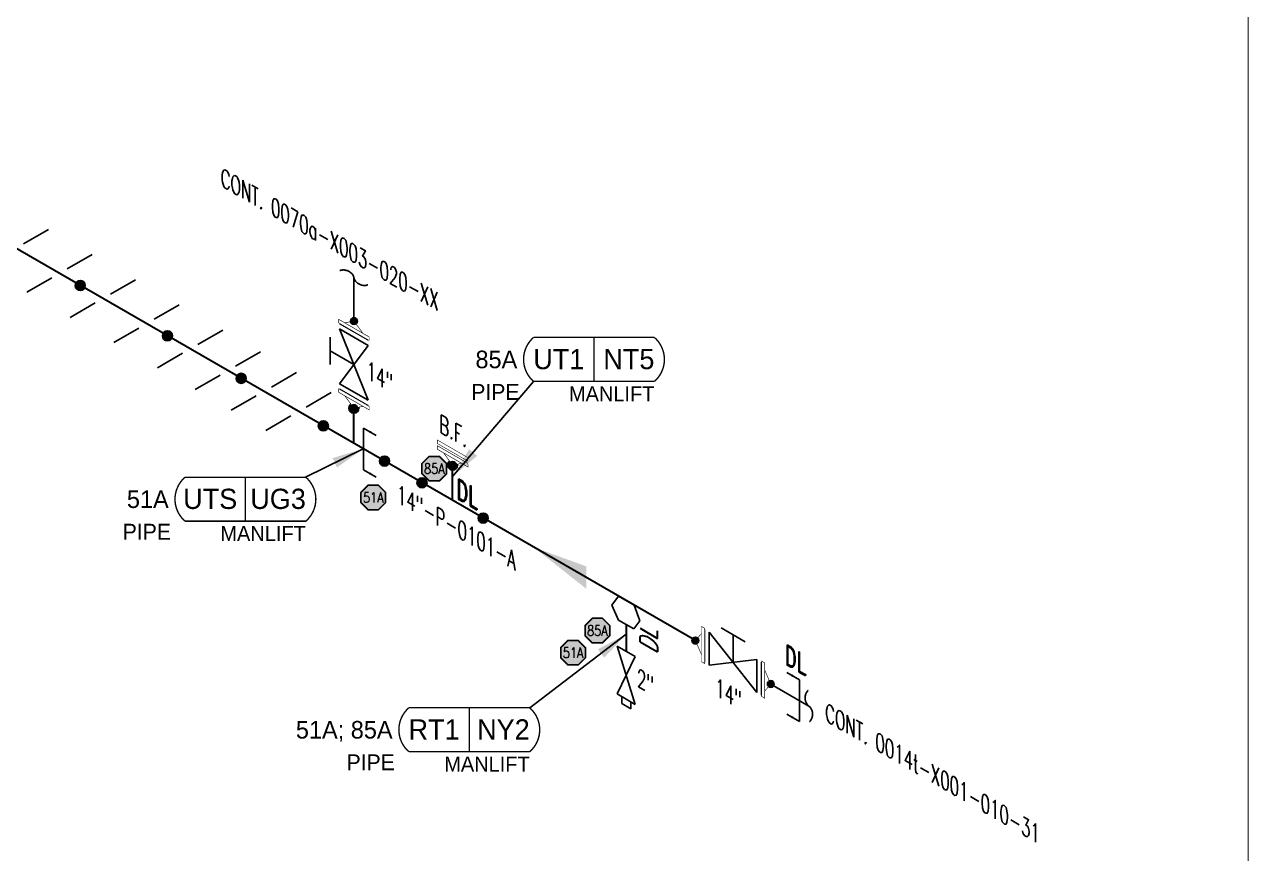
# Model space of a CAD drawing. Header units: inches. Extents: x 0.1 to 17.4, y 0.1 to 11.4.
# Drawn here: x 10.29 to 17.25, y 2.58 to 7.3 of the extents above; entities that cross this region are included whole.
import ezdxf
from ezdxf.enums import TextEntityAlignment as Align

# ---------------------------------------------------------------- set-up
doc = ezdxf.new("R2010")
doc.units = ezdxf.units.IN
doc.header["$MEASUREMENT"] = 0
doc.linetypes.add('HIDDEN2', pattern=[0.1875, 0.125, -0.0625])
for name, color, linetype in [('3', 1, 'Continuous'), ('BORDER', 3, 'Continuous'), ('COMP', 1, 'Continuous'), ('Continuation', 7, 'Continuous'), ('DL', 20, 'Continuous'), ('FITTINGS', 4, 'Continuous'), ('FLOW', 1, 'Continuous'), ('PART_PCML', 7, 'Continuous'), ('PART_SelectedCML_RT', 132, 'Continuous'), ('PART_SelectedCML_UT', 132, 'Continuous'), ('PIPE-ANNO', 150, 'HIDDEN2'), ('TEXT', 7, 'Continuous'), ('UNAS.PIPE', 251, 'Continuous'), ('WELD POINTS', 41, 'Continuous'), ('Welds', 7, 'Continuous')]:
    doc.layers.add(name, color=color, linetype=linetype)
doc.layers.add('PIPE', color=7, linetype='Continuous', lineweight=30)
doc.styles.add('CMLPAS', font='')
doc.styles.add('ISO30', font='simplex.shx', dxfattribs={"width": 0.85, "oblique": 30, "height": 0.075})
doc.styles.add('ISO330', font='romand.shx', dxfattribs={"width": 0.85, "height": 0.05})
doc.styles.add('PART_Standard', font='romans', dxfattribs={"width": 0.8, "height": 0.09})
doc.styles.add('Richmond', font='arial.ttf')
doc.styles.add('SIMPLEX', font='ROMANS')
doc.styles.get("Standard").update_dxf_attribs({"font": 'arial.ttf'})
doc.styles.get('CMLPAS').set_extended_font_data('Cordia New')
doc.dimstyles.new('Richmond', dxfattribs={"dimtxt": 0.18, "dimasz": 0.18, "dimexe": 0.18, "dimexo": 0.0625, "dimgap": 0.09, "dimtad": 0, "dimtih": 1, "dimtoh": 1, "dimdec": 4, "dimzin": 0, "dimdsep": 46, "dimtxsty": 'Richmond', "dimcen": 0.09, "dimadec": 0, "dimazin": 0, "dimtfac": 1, "dimtdec": 4, "dimtofl": 0, "dimtmove": 0, "dimatfit": 3, "dimfxl": 1, "dimtolj": 1, "dimtzin": 0, "dimarcsym": 0})
doc.dimstyles.get("Standard").update_dxf_attribs({"dimtxt": 0.18, "dimasz": 0.18, "dimexe": 0.18, "dimexo": 0.0625, "dimgap": 0.09, "dimtad": 0, "dimtih": 1, "dimtoh": 1, "dimdec": 4, "dimzin": 0, "dimdsep": 46, "dimtxsty": 'Standard', "dimcen": 0.09, "dimadec": 0, "dimazin": 0, "dimtfac": 1, "dimtdec": 4, "dimtofl": 0, "dimtmove": 0, "dimatfit": 3, "dimfxl": 1, "dimtolj": 1, "dimtzin": 0, "dimarcsym": 0})

# ---------------------------------------------------------------- blocks, each defined once
blk = doc.blocks.new('Border')
at = {"layer": 'BORDER', "const_width": 0.005}
blk.add_lwpolyline([(0.25, 0.25), (17.25, 0.25), (17.25, 11.25), (0.25, 11.25)], close=True, dxfattribs=at)
blk = doc.blocks.new('1_BREAK-PIPE_PIPE_00')
at = {"color": 0, "linetype": 'ByBlock', "lineweight": -2}
for centre, major_axis in [((-0.03, 0.092), (0, -0.101)), ((0.03, -0.092), (0, 0.101))]:
    blk.add_ellipse(centre, major_axis=major_axis, ratio=0.711978, start_param=0.427466, end_param=3.141593, dxfattribs=at)
blk = doc.blocks.new('1_Tilde_00')
at = {"layer": 'PIPE-ANNO', "xscale": -0.5000000000000001, "yscale": 0.5, "zscale": 0.5}
blk.add_blockref('1_BREAK-PIPE_PIPE_00', (0, 0), dxfattribs=at)
blk = doc.blocks.new('1_Cont_330')
at = {"layer": 'Continuation', "style": 'PART_Standard', "oblique": 330, "width": 0.8}
blk.add_attdef('CONT.', (0, 0), '', height=0.09, rotation=330, dxfattribs=at)
blk = doc.blocks.new('3_VALVE_FLANGE_GATE_30')
at = {"color": 0, "linetype": 'ByBlock', "lineweight": -2}
blk.add_wipeout([(-0.1624, -0.1875), (-0.1353, -0.1719), (0, 0), (0.1353, -0.0156), (0.1624, 0), (0.1624, 0.1875), (0.1353, 0.1719), (0, 0), (-0.1353, 0.0156), (-0.1624, 0)], dxfattribs=at)
for p, q in [((0.1353, 0.1719), (-0.1353, -0.1719)), ((0.0677, 0.1953), (-0.0677, 0.1172)), ((0, 0), (0, 0.1563)), ((0.1353, 0.1719), (0.1353, -0.0156)), ((0.1624, 0.1875), (0.1624, 0)), ((-0.1624, 0), (-0.1624, -0.1875)), ((-0.1353, 0.0156), (-0.1353, -0.1719)), ((0.1353, -0.0156), (-0.1353, 0.0156))]:
    blk.add_line(p, q, dxfattribs=at)
blk = doc.blocks.new('1_Text_330')
at = {"layer": 'TEXT', "style": 'PART_Standard', "oblique": 330, "width": 0.8}
blk.add_attdef('3/4"', (0, 0), '', height=0.09, rotation=330, dxfattribs=at)
blk = doc.blocks.new('AM9A04')
at = {"const_width": 0.01}
blk.add_lwpolyline([(-0.05, -0.144), (-0.15, 0.087), (-0.05, 0.202)], dxfattribs=at)
at = {"linetype": 'Continuous', "const_width": 0.01}
blk.add_lwpolyline([(0, -0.289), (0, 0.289), (-0.05, 0.318), (-0.05, -0.26)], close=True, dxfattribs=at)
blk = doc.blocks.new('A09')
at = {"layer": 'Welds'}
h = blk.add_hatch(color=256, dxfattribs=at)
h.dxf.hatch_style = 1
h.paths.add_polyline_path([(-0.03, 0, 1), (0.03, 0, 1)])
blk.add_circle((0, 0), 0.03, dxfattribs=at)
blk = doc.blocks.new('*U72')
blk.add_wipeout([(0.052, -0.03), (0.0173, -0.07), (0.0173, -0.1101), (0, -0.1001), (0, 0.1001), (0.0173, 0.0901), (0.0173, 0.05)]).dxf.layer = 'COMP'
at = {"layer": '3', "xscale": 0.65, "yscale": 0.65, "zscale": 0.65}
blk.add_blockref('A09', (0.052, -0.03), dxfattribs=at)
at = {"layer": 'COMP', "xscale": 0.3466300616258731, "yscale": 0.3466300616258731, "zscale": 0.3466300616258731, "rotation": 180}
blk.add_blockref('AM9A04', (0, 0), dxfattribs=at)
blk = doc.blocks.new('1_ARROW_FLOW_30')
at = {"color": 0, "linetype": 'ByBlock'}
blk.add_solid([(-0.15, -0.1505), (0.15, 0.0866), (-0.15, -0.0227)], dxfattribs=at)
blk = doc.blocks.new('O-let 2')
at = {"layer": 'FITTINGS', "linetype": 'ByBlock'}
for p, q in [((11.0972, 20.3791), (11.136, 20.4308)), ((11.2238, 20.3801), (11.136, 20.4308)), ((11.1362, 20.2951), (11.0972, 20.3791)), ((11.2238, 20.3801), (11.2567, 20.2906)), ((11.2227, 20.2452), (11.1362, 20.2951)), ((11.2567, 20.2906), (11.2227, 20.2452))]:
    blk.add_line(p, q, dxfattribs=at)
blk = doc.blocks.new('Bleeder Valve 2')
at = {"layer": 'FITTINGS', "linetype": 'ByBlock'}
for p, q in [((0.051, -0.3022), (-0.0515, 0.0297)), ((-0.0515, 0.0297), (0.0515, -0.0297)), ((0.0515, -0.0297), (-0.0513, -0.2431)), ((-0.0513, -0.2431), (-0.0002, -0.2727)), ((-0.0256, -0.258), (-0.0256, -0.2976)), ((-0.0002, -0.2727), (0.051, -0.3022)), ((-0.0256, -0.2976), (0.0253, -0.3271)), ((0.0253, -0.3271), (0.0253, -0.2874))]:
    blk.add_line(p, q, dxfattribs=at)
blk = doc.blocks.new('Bleeder 2')
at = {"layer": 'PIPE', "linetype": 'Continuous'}
blk.add_line((-0.0005, -0.1353), (-0.0005, -0.2878), dxfattribs=at)
for name, p in [('O-let 2', (-11.1799, -20.4055)), ('Bleeder Valve 2', (-0.0005, -0.2878))]:
    blk.add_blockref(name, p)
blk = doc.blocks.new('DL_Vert_30')
at = {"layer": 'DL', "style": 'ISO30', "oblique": 30, "width": 0.85}
blk.add_text('DL', height=0.1, rotation=90, dxfattribs=at).set_placement((0, 0))
blk = doc.blocks.new('DL_330')
at = {"layer": 'DL', "style": 'ISO330', "oblique": 330, "width": 0.85}
blk.add_text('DL', height=0.1, rotation=330, dxfattribs=at).set_placement((0, 0))
blk = doc.blocks.new('2_WELD_SINGLE_00')
at = {"linetype": 'ByBlock', "lineweight": -2}
h = blk.add_hatch(color=0, dxfattribs=at)
edge = h.paths.add_edge_path()
edge.add_arc((0, 0), 0.0286, 0, 360)
at = {"color": 0, "linetype": 'ByBlock', "lineweight": -2}
blk.add_circle((0, 0), 0.0286, dxfattribs=at)
blk = doc.blocks.new('*U88')
at = {"layer": 'WELD POINTS'}
for p, rotation in [((0, 0.2009), 179.9999999999988), ((-0.174, 0.1004), 60.00000000000002), ((0.174, -0.1004), 150)]:
    blk.add_blockref('2_WELD_SINGLE_00', p, dxfattribs=dict(at, rotation=rotation))
blk = doc.blocks.new('1_Tilde_30')
at = {"layer": 'PIPE-ANNO', "xscale": -0.5000000000000001, "yscale": 0.5000000000000001, "zscale": 0.5000000000000001, "rotation": 114.4010914305396}
blk.add_blockref('1_BREAK-PIPE_PIPE_00', (0, 0), dxfattribs=at)
blk = doc.blocks.new('4_SUPPORT_I-BEAM_30')
at = {"color": 0, "linetype": 'ByBlock', "lineweight": -2}
for p, q in [((-0.0435, 0.0251), (-0.1857, 0.1072)), ((0.1857, -0.1072), (0.0435, -0.0251))]:
    blk.add_line(p, q, dxfattribs=at)
blk = doc.blocks.new('PART_PCML')
blk.add_hatch(color=0).paths.add_polyline_path([(-0.0699, -0.029), (-0.029, -0.0699), (0.029, -0.0699), (0.0699, -0.029), (0.0699, 0.029), (0.029, 0.0699), (-0.029, 0.0699), (-0.0699, 0.029)])
at = {"color": 7, "const_width": 0.009}
blk.add_lwpolyline([(-0.0699, 0.029), (-0.029, 0.0699), (0.029, 0.0699), (0.0699, 0.029), (0.0699, -0.029), (0.029, -0.0699), (-0.029, -0.0699), (-0.0699, -0.029), (-0.0699, 0.029), (-0.029, 0.0699)], dxfattribs=at)
at = {"color": 18, "true_color": 0x000000}
blk.add_lwpolyline([(-0.029, 0.0699), (-0.0699, 0.029), (-0.0699, -0.029), (-0.029, -0.0699), (0.029, -0.0699), (0.0699, -0.029), (0.0699, 0.029), (0.029, 0.0699)], close=True, dxfattribs=at)
at = {"color": 7, "true_color": 0xffffff, "style": 'SIMPLEX', "width": 0.8, "flags": 1}
for tag, p in [('CIRCUIT', (-0.0939, 0.0889)), ('DM', (-0.0527, -0.1332)), ('TYPE', (-0.0749, -0.2043))]:
    blk.add_attdef(tag, p, '', height=0.0586, dxfattribs=at)
at = {"color": 7, "true_color": 0xffffff, "style": 'SIMPLEX', "width": 0.8}
blk.add_attdef('DMDISP', text='', height=0.0586, dxfattribs=at).set_placement((0, 0), align=Align.MIDDLE_CENTER)
blk = doc.blocks.new('CMLPAS')
at = {"const_width": 0.008}
blk.add_lwpolyline([(0.0625, 0.125, 0.454441), (0.0625, -0.125), (0.75, -0.125, 0.454441), (0.75, 0.125)], format="xyb", close=True, dxfattribs=at)
blk.add_lwpolyline([(0.4063, -0.125), (0.4063, 0.125)], dxfattribs=at)
at = {"style": 'CMLPAS', "flags": 1}
for tag, p in [('STATE', (0.75, 0.6229)), ('DL', (0.75, 0.4817)), ('CIRCUIT', (0.75, 0.3405)), ('SUBSINTERVAL(MONTHS)', (-0.0251, -0.3355)), ('OLD_ID', (0.75, -0.3366)), ('OLD_NDE', (0.75, -0.4778)), ('OLD_ENTY', (0.7411, -0.6357)), ('SIZE', (0.7473, -0.7611)), ('SPEC', (0.7473, -0.9022)), ('JUSTIFY', (0.7473, -1.0434)), ('COMMENTS', (0.7473, -1.1846)), ('OLD_ASSET', (0.75, -1.3262)), ('SCHED', (0.7371, -1.4689)), ('NOM_THICK', (0.7521, -1.6102)), ('CORR_ALLOW', (0.763, -1.7453)), ('TML_STATUS', (0.7723, -1.8777)), ('FLOW_ORDER', (0.7785, -2.1301))]:
    blk.add_attdef(tag, text='', height=0.1, dxfattribs=at).set_placement(p, align=Align.MIDDLE_RIGHT)
at = {"style": 'CMLPAS'}
for tag, height, p in [('CHILD', 0.25, (0.75, 0.269)), ('###', 0.115, (0.75, 0.002)), ('ACCESS', 0.085, (0.75, -0.1954))]:
    blk.add_attdef(tag, text='', height=height, dxfattribs=at).set_placement(p, align=Align.MIDDLE_RIGHT)
at = {"color": 152, "style": 'CMLPAS'}
for tag, height, p in [('SPECIAL', 0.085, (0.4055, 0.1897)), ('DM-TYPE', 0.1, (-0.03, 0)), ('COMP', 0.09, (-0.0174, -0.185))]:
    blk.add_attdef(tag, text='', height=height, dxfattribs=at).set_placement(p, align=Align.MIDDLE_RIGHT)
at = {"style": 'CMLPAS'}
blk.add_attdef('NDE', text='', height=0.115, dxfattribs=at).set_placement((0.206, 0.002), align=Align.MIDDLE_CENTER)
blk = doc.blocks.new('*U87')
at = {"color": 20, "linetype": 'ByBlock', "ltscale": 0.7}
blk.add_line((-0.0541, 0.1498), (-0.0541, -0.0873), dxfattribs=at)
for points in [[(-0.1257, 0.1911), (-0.0541, 0.1498)], [(-0.1257, -0.0459), (-0.0541, -0.0873)]]:
    blk.add_leader(points, dimstyle='Richmond', override={"dimasz": 0.04, "dimgap": 0.09, "dimtad": 0}, dxfattribs=at)

msp = doc.modelspace()

# ---------------------------------------------------------------- linework, layer by layer
at = {"layer": 'PIPE'}
for p, q in [((14.1063, 3.7932), (8.2301, 7.1859)), ((12.1638, 4.9147), (12.1638, 5.1156)), ((12.7252, 4.5906), (12.7252, 4.7915))]:
    msp.add_line(p, q, dxfattribs=at)
at = {"layer": 'UNAS.PIPE'}
msp.add_line((14.5351, 3.5457), (14.7516, 3.4207), dxfattribs=at)

# ---------------------------------------------------------------- block references
for p in [(12.7466, 4.6048), (14.6149, 3.6612)]:
    msp.add_blockref('DL_330', p)
at = {"layer": 'BORDER'}
msp.add_blockref('Border', (0, 0), dxfattribs=at)
at = {"layer": 'Continuation'}
for p, values in [((11.4061, 6.3819), {'CONT.': 'CONT. 0070a-X003-020-XX'}), ((14.8444, 3.3382), {'CONT.': 'CONT. 0014t-X001-010-31'})]:
    msp.add_blockref('1_Cont_330', p, dxfattribs=at).add_auto_attribs(values)
at = {"layer": 'DL', "rotation": 180}
msp.add_blockref('*U87', (12.1638, 4.9147), dxfattribs=at)
at = {"layer": 'DL'}
for name, p in [('DL_Vert_30', (13.8913, 3.7143)), ('*U87', (14.7516, 3.4207))]:
    msp.add_blockref(name, p, dxfattribs=at)
at = {"layer": 'FITTINGS', "xscale": -1}
for p in [(10.2406, 6.0251), (10.4884, 5.8821), (10.7362, 5.739), (10.9839, 5.5959), (11.2317, 5.4529), (11.4464, 5.3289), (11.6513, 5.2107)]:
    msp.add_blockref('4_SUPPORT_I-BEAM_30', p, dxfattribs=at)
at = {"layer": 'FITTINGS'}
msp.add_blockref('Bleeder 2', (13.7134, 4.0201), dxfattribs=at)
at = {"layer": 'FLOW', "xscale": -1}
msp.add_blockref('1_ARROW_FLOW_30', (13.3362, 4.2378), dxfattribs=at)
at = {"layer": 'PART_PCML', "color": 96}
for p in [(12.274, 4.6072), (13.4104, 3.7242)]:
    msp.add_blockref('PART_PCML', p, dxfattribs=at).add_auto_attribs({'DMDISP': '51A'})
at = {"layer": 'PART_PCML', "color": 13}
msp.add_blockref('PART_PCML', (13.5487, 3.8498), dxfattribs=at).add_auto_attribs({'DMDISP': '85A'})
at = {"layer": 'PART_SelectedCML_RT'}
msp.add_blockref('CMLPAS', (12.4138, 3.2857), dxfattribs=at).add_auto_attribs({'###': 'NY2', 'NDE': 'RT1', 'DM-TYPE': '51A; 85A', 'COMP': 'PIPE', 'ACCESS': 'MANLIFT'})
at = {"layer": 'PART_SelectedCML_UT'}
for p, values in [((13.1231, 5.3927), {'###': 'NT5', 'NDE': 'UT1', 'DM-TYPE': '85A', 'COMP': 'PIPE', 'ACCESS': 'MANLIFT'}), ((11.1404, 4.5975), {'###': 'UG3', 'NDE': 'UTS', 'DM-TYPE': '51A', 'COMP': 'PIPE', 'ACCESS': 'MANLIFT'})]:
    msp.add_blockref('CMLPAS', p, dxfattribs=at).add_auto_attribs(values)
at = {"layer": 'PIPE-ANNO', "xscale": -1, "rotation": 180}
msp.add_blockref('1_Tilde_30', (12.1638, 5.8576), dxfattribs=at)
at = {"layer": 'PIPE-ANNO'}
msp.add_blockref('1_Tilde_00', (14.7516, 3.4207), dxfattribs=at)
at = {"layer": 'TEXT'}
for p, values in [((12.4085, 4.5813), {'3/4"': '14"-P-0101-A'}), ((13.774, 3.5351), {'3/4"': '2"'})]:
    msp.add_blockref('1_Text_330', p, dxfattribs=at).add_auto_attribs(values)
at = {"layer": 'WELD POINTS'}
for name, p in [('2_WELD_SINGLE_00', (10.6074, 5.8133)), ('2_WELD_SINGLE_00', (11.103, 5.5272)), ('2_WELD_SINGLE_00', (11.5226, 5.285)), ('*U88', (12.1638, 4.9147)), ('*U88', (12.7252, 4.5906))]:
    msp.add_blockref(name, p, dxfattribs=at)

# ---------------------------------------------------------------- leaders
at = {"layer": 'PART_SelectedCML_RT'}
msp.add_leader([(13.713, 3.829), (13.1638, 3.4107)], dimstyle='Standard', dxfattribs=at)
at = {"layer": 'PART_SelectedCML_UT'}
msp.add_leader([(12.2165, 4.8843), (11.8893, 4.7225)], dimstyle='Standard', dxfattribs=at)

# ---------------------------------------------------------------- next in the draw order: block references
at = {"layer": 'UNAS.PIPE', "rotation": 59.99999999999999}
msp.add_blockref('3_VALVE_FLANGE_GATE_30', (12.1638, 5.3632), dxfattribs=at)
at = {"layer": 'UNAS.PIPE', "xscale": -1}
msp.add_blockref('3_VALVE_FLANGE_GATE_30', (14.3207, 3.6695), dxfattribs=at)

# ---------------------------------------------------------------- next in the draw order: wipeouts: each hides what was drawn before it
msp.add_wipeout([(12.8119, 4.7815), (12.7772, 4.8015), (12.7252, 4.7915), (12.6732, 4.8615), (12.6386, 4.8816), (12.6386, 4.9343), (12.6732, 4.9143), (12.7252, 4.9243), (12.7772, 4.8543), (12.8119, 4.8342)]).dxf.layer = 'COMP'

# ---------------------------------------------------------------- next in the draw order: linework, layer by layer
at = {"layer": 'COMP', "linetype": 'Continuous', "const_width": 0.003}
msp.add_lwpolyline([(12.6386, 4.9143), (12.6386, 4.9343), (12.8119, 4.8342), (12.8119, 4.8142)], close=True, dxfattribs=at)

# ---------------------------------------------------------------- next in the draw order: block references
at = {"layer": 'COMP', "xscale": -0.3466300616258732, "yscale": 0.3466300616258732, "zscale": 0.3466300616258731, "rotation": 240}
msp.add_blockref('AM9A04', (12.7252, 4.8515), dxfattribs=at)
at = {"layer": 'COMP', "ltscale": 0.65, "rotation": 180}
msp.add_blockref('*U72', (14.1583, 3.7632), dxfattribs=at)
at = {"layer": 'PART_PCML', "color": 13}
msp.add_blockref('PART_PCML', (12.6209, 4.7714), dxfattribs=at).add_auto_attribs({'DMDISP': '85A'})
at = {"layer": 'TEXT'}
ref = msp.add_blockref('1_Text_330', (12.2368, 5.2857), dxfattribs=at)
ref.add_attrib('3/4"', '14"', (12.2368, 5.2857), dxfattribs={"layer": 'UNAS.PIPE', "height": 0.09, "rotation": 330, "style": 'PART_Standard', "oblique": 330, "width": 0.8})
msp.add_blockref('1_Text_330', (12.6493, 4.9803), dxfattribs=at).add_auto_attribs({'3/4"': 'B.F.'})
ref = msp.add_blockref('1_Text_330', (14.22, 3.482), dxfattribs=at)
ref.add_attrib('3/4"', '14"', (14.22, 3.482), dxfattribs={"layer": 'UNAS.PIPE', "height": 0.09, "rotation": 330, "style": 'PART_Standard', "oblique": 330, "width": 0.8})
at = {"layer": 'Welds', "xscale": -0.7, "yscale": 0.7000000000000001, "zscale": 0.7, "rotation": 240}
msp.add_blockref('A09', (12.7252, 4.7915), dxfattribs=at)

# ---------------------------------------------------------------- next in the draw order: leaders
at = {"layer": 'PART_SelectedCML_UT'}
msp.add_leader([(12.7252, 4.7261), (13.1856, 5.2677)], dimstyle='Standard', dxfattribs=at)

# ---------------------------------------------------------------- next in the draw order: wipeouts: each hides what was drawn before it
for points in [[(12.1638, 5.6107), (12.1118, 5.6007), (12.0772, 5.6207), (12.0772, 5.6007), (12.2505, 5.5006), (12.2505, 5.5206), (12.2158, 5.5407)], [(14.5351, 3.5457), (14.5004, 3.5057), (14.5004, 3.4656), (14.4831, 3.4757), (14.4831, 3.6758), (14.5004, 3.6658), (14.5004, 3.6257)]]:
    msp.add_wipeout(points).dxf.layer = 'UNAS.PIPE'

# ---------------------------------------------------------------- next in the draw order: hatches: boundary and pattern name
at = {"layer": 'UNAS.PIPE'}
h = msp.add_hatch(color=256, dxfattribs=at)
h.dxf.hatch_style = 1
h.paths.add_polyline_path([(12.1833, 5.6107, 1), (12.1443, 5.6107, 1)])
h = msp.add_hatch(color=256, dxfattribs=at)
h.dxf.hatch_style = 1
h.paths.add_polyline_path([(14.5156, 3.5457, 1), (14.5546, 3.5457, 1)])

# ---------------------------------------------------------------- next in the draw order: linework, layer by layer
msp.add_line((12.1638, 5.6107), (12.1638, 5.8576), dxfattribs=at)
for centre in [(12.1638, 5.6107), (14.5351, 3.5457)]:
    msp.add_circle(centre, 0.0195, dxfattribs=at)

# ---------------------------------------------------------------- next in the draw order: block references
at = {"layer": 'COMP', "ltscale": 0.65, "xscale": -1, "rotation": 59.99999999999994}
msp.add_blockref('*U72', (12.1638, 5.1757), dxfattribs=at)
at = {"layer": 'UNAS.PIPE', "zscale": 0.3466300616258731}
for p, xscale, yscale, rotation in [((12.1638, 5.5507), -0.3466300616258732, 0.3466300616258732, 59.99999999999994), ((14.4831, 3.5757), 0.3466300616258731, 0.3466300616258731, 180)]:
    msp.add_blockref('AM9A04', p, dxfattribs=dict(at, xscale=xscale, yscale=yscale, rotation=rotation))

# ---------------------------------------------------------------- next in the draw order: block references
at = {"layer": 'FITTINGS', "xscale": -1}
msp.add_blockref('4_SUPPORT_I-BEAM_30', (11.8492, 5.0964), dxfattribs=at)

doc.saveas('drawing.dxf')
